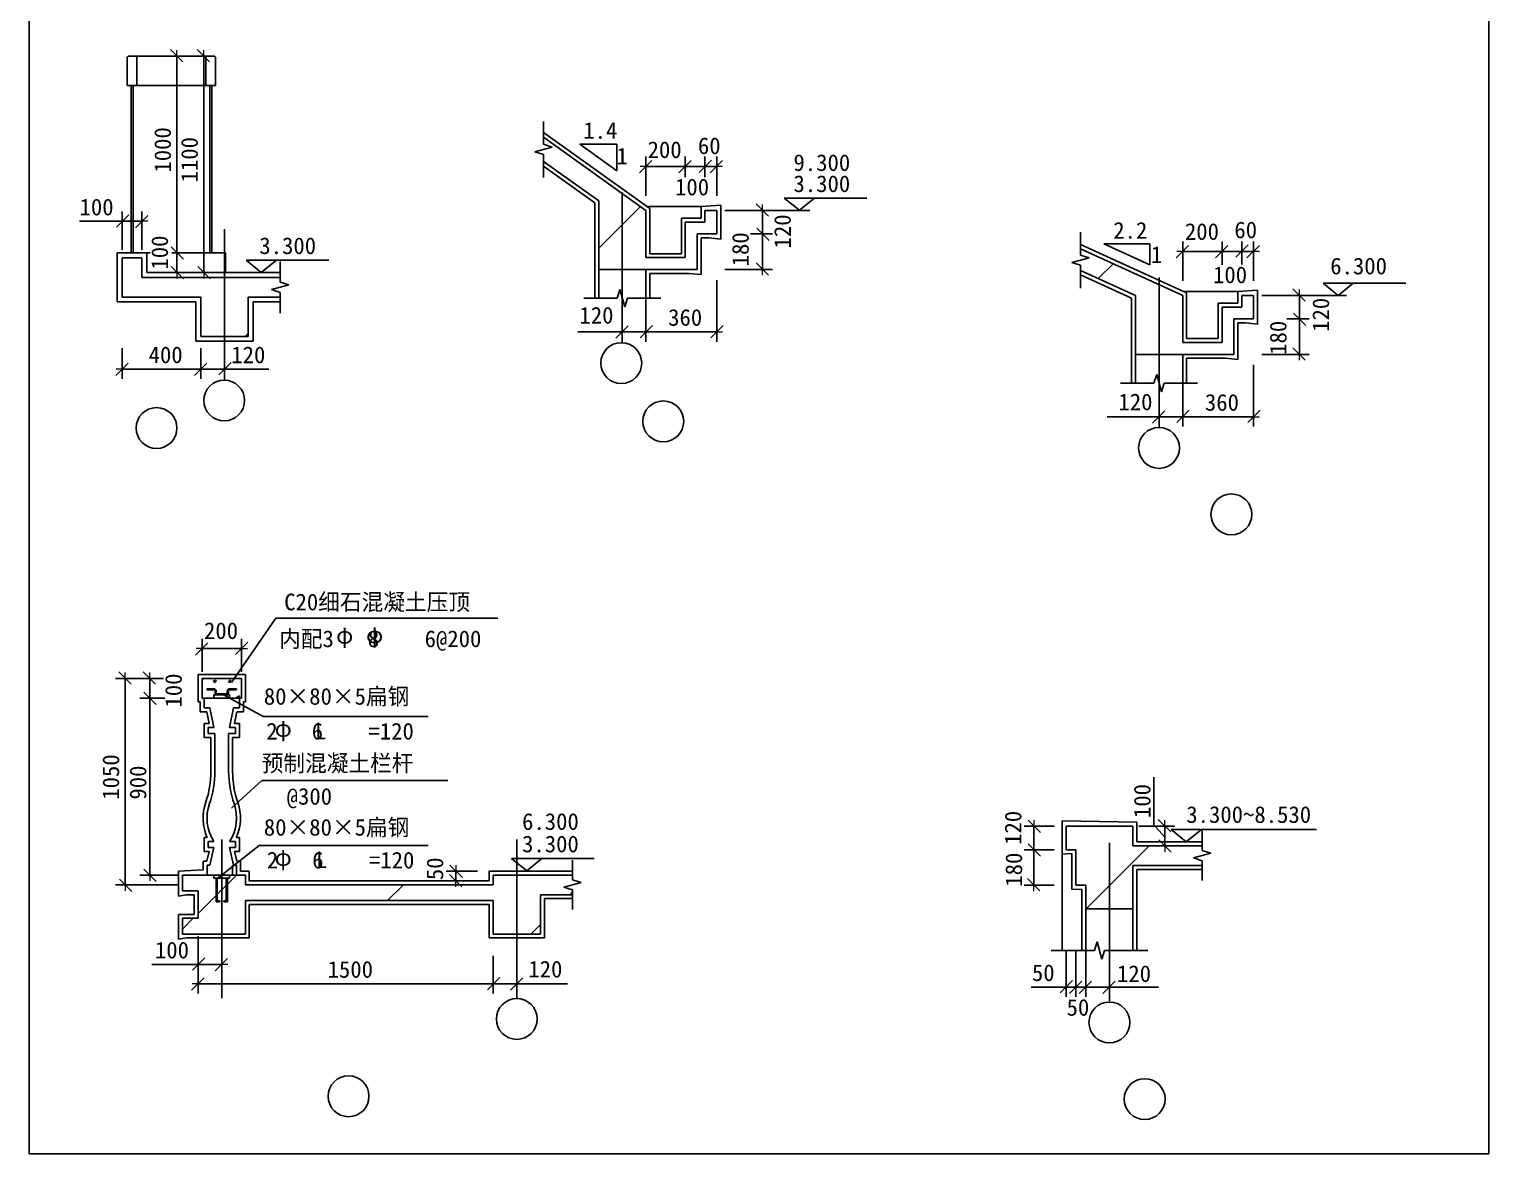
# Model space of a CAD drawing. Header units: metres. Extents: x 42631 to 79728, y 40814 to 92749.
# Drawn here: x 42631 to 79728, y 40814 to 69404 of the extents above; entities that cross this region are included whole.
import ezdxf

# ---------------------------------------------------------------- set-up
doc = ezdxf.new("R2010")
doc.units = ezdxf.units.M
for name, color, linetype in [('AXIS', 3, 'Continuous'), ('OTHER', 7, 'Continuous'), ('PUB_DIM', 3, 'Continuous'), ('Q', 4, 'Continuous')]:
    doc.layers.add(name, color=color, linetype=linetype)
pattern_1 = [(45, (0, 0), (-3367.6, 3367.6), [])]
pattern_2 = [(45, (0, 0), (-2245.06, 2245.06), [])]

# ---------------------------------------------------------------- blocks, each defined once
blk = doc.blocks.new('_DIMX')
at = {"lineweight": 15}
blk.add_line((-150, 0), (150, 0), dxfattribs=at)
blk.add_lwpolyline([(165.59, 164.67), (-148.14, -149.35)])

msp = doc.modelspace()

# ---------------------------------------------------------------- hatches: boundary and pattern name
h = msp.add_hatch()
h.set_pattern_fill('ANSI31', scale=3000)
h.paths.add_polyline_path([(57105.52, 65040.09), (57105.52, 63297.4), (57705.52, 63297.4), (57705.52, 65225.97), (55704.86, 66655.01), (55704.86, 66477.79), (55924.86, 66407.79), (55484.86, 66287.79), (55704.86, 66217.79), (55704.86, 66040.56)])
h.paths.add_polyline_path([(59605.52, 64197.4), (60105.52, 64197.4), (60105.52, 64797.4), (59805.52, 64797.4), (59805.52, 64497.4), (59305.52, 64497.4), (59305.52, 63597.4), (58305.52, 63597.4), (58305.52, 64797.4), (57705.52, 65225.97), (57705.52, 63297.4), (59605.52, 63297.4)])
h.paths.add_polyline_path([(57645.52, 62787.54), (57705.52, 62567.54), (57705.52, 63297.4), (57105.52, 63297.4), (57105.52, 62567.54), (57575.52, 62567.54)])
h.paths.add_polyline_path([(58305.52, 63297.4), (57705.52, 63297.4), (57705.52, 62567.54), (57765.52, 62347.54), (57835.52, 62567.54), (58305.52, 62567.54)])
h = msp.add_hatch()
h.set_pattern_fill('AN33C', scale=1500)
h.set_pattern_definition(pattern_1)
h.paths.add_polyline_path([(57705.52, 63297.4), (59605.52, 63297.4), (59605.52, 64197.4), (60105.52, 64197.4), (60105.52, 64797.4), (59805.52, 64797.4), (59805.52, 64497.4), (59305.52, 64497.4), (59305.52, 63597.4), (58305.52, 63597.4), (58305.52, 64797.4), (57705.52, 65225.97)])
h.paths.add_polyline_path([(57705.52, 65225.97), (55704.86, 66655.01), (55704.86, 66477.79), (55924.86, 66407.79), (55484.86, 66287.79), (55704.86, 66217.79), (55704.86, 66040.56), (57105.52, 65040.09), (57105.52, 63297.4), (57705.52, 63297.4)])
h = msp.add_hatch()
h.set_pattern_fill('AN33C', scale=1500)
h.set_pattern_definition(pattern_1)
h.paths.add_polyline_path([(71347.96, 62910.85), (69347.3, 63820.25), (69347.3, 63662.34), (69567.3, 63592.34), (69127.3, 63472.34), (69347.3, 63402.34), (69347.3, 63271.02), (70747.96, 62634.35), (70747.96, 61138.13), (71347.96, 61138.13)])
h.paths.add_polyline_path([(71947.96, 61438.13), (71947.96, 62638.13), (71347.96, 62910.85), (71347.96, 61138.13), (73247.96, 61138.13), (73247.96, 62038.13), (73747.96, 62038.13), (73747.96, 62638.13), (73447.96, 62638.13), (73447.96, 62338.13), (72947.96, 62338.13), (72947.96, 61438.13)])
h = msp.add_hatch()
h.set_pattern_fill('ANSI31', scale=3000)
h.paths.add_polyline_path([(69347.3, 63820.25), (69347.3, 63662.34), (69567.3, 63592.34), (69127.3, 63472.34), (69347.3, 63402.34), (69347.3, 63271.02), (70747.96, 62634.35), (70747.96, 61138.13), (71347.96, 61138.13), (71347.96, 62910.85)])
h.paths.add_polyline_path([(71947.96, 62638.13), (71347.96, 62910.85), (71347.96, 61138.13), (73247.96, 61138.13), (73247.96, 62038.13), (73747.96, 62038.13), (73747.96, 62638.13), (73447.96, 62638.13), (73447.96, 62338.13), (72947.96, 62338.13), (72947.96, 61438.13), (71947.96, 61438.13)])
h.paths.add_polyline_path([(71347.96, 61138.13), (71347.96, 60408.27), (71407.96, 60188.27), (71477.96, 60408.27), (71947.96, 60408.27), (71947.96, 61138.13)])
h.paths.add_polyline_path([(70747.96, 60408.27), (71217.96, 60408.27), (71287.96, 60628.27), (71347.96, 60408.27), (71347.96, 61138.13), (70747.96, 61138.13)])
h = msp.add_hatch()
h.set_pattern_fill('AN33C', scale=1500)
h.set_pattern_definition(pattern_1)
h.paths.add_polyline_path([(45494.9, 63094.08), (45494.9, 63594.08), (44994.9, 63594.08), (44994.9, 62594.08), (46994.9, 62594.08), (46994.9, 61594.08), (47594.9, 61594.08), (47594.9, 63094.08)])
h.paths.add_polyline_path([(47594.9, 63094.08), (47594.9, 61594.08), (48194.9, 61594.08), (48194.9, 62594.08), (49009.5, 62594.08), (49009.5, 62714.08), (48789.5, 62784.08), (49229.5, 62904.08), (49009.5, 62974.08), (49009.5, 63094.08), (48194.9, 63094.08)])
h = msp.add_hatch()
h.set_pattern_fill('ANSI31', scale=3000)
h.paths.add_polyline_path([(46994.9, 62594.08), (46994.9, 61594.08), (47594.9, 61594.08), (47594.9, 63094.08), (45494.9, 63094.08), (45494.9, 63594.08), (44994.9, 63594.08), (44994.9, 62594.08)])
h.paths.add_polyline_path([(47594.9, 61594.08), (48194.9, 61594.08), (48194.9, 62594.08), (49009.5, 62594.08), (49009.5, 62714.08), (48789.5, 62784.08), (49229.5, 62904.08), (49009.5, 62974.08), (49009.5, 63094.08), (48194.9, 63094.08), (47594.9, 63094.08)])
h = msp.add_hatch()
h.set_pattern_fill('ANSI31', scale=3000)
h.paths.add_polyline_path([(47025.38, 52901.43), (47025.38, 52401.43), (47325.38, 52401.43), (47325.38, 52481.23), (47410.92, 52481.23, -0.41), (47355.92, 52536.23), (47355.92, 52581.48, 0.41), (47330.92, 52606.48), (47150.5, 52606.48), (47150.5, 52636.48), (47330.92, 52636.48, -0.41), (47385.92, 52581.48), (47385.92, 52536.23, 0.41), (47410.92, 52511.23), (47639.84, 52511.23, 0.41), (47664.84, 52536.23), (47664.84, 52581.48, -0.41), (47719.84, 52636.48), (47900.26, 52636.48), (47900.26, 52606.48), (47719.84, 52606.48, 0.41), (47694.84, 52581.48), (47694.84, 52536.23, -0.41), (47639.84, 52481.23), (47725.38, 52481.23), (47725.38, 52401.43), (48025.38, 52401.43), (48025.38, 52901.43)])
h.paths.add_polyline_path([(47525.38, 46401.43), (48125.38, 46401.43), (48125.38, 47251.43), (54425.38, 47251.43), (54425.38, 46401.43), (55025.38, 46401.43), (55025.38, 47901.43), (54425.38, 47901.43), (54425.38, 47651.43), (48125.38, 47651.43), (48125.38, 47901.43), (47725.38, 47901.43), (47725.38, 47817.65), (47668.95, 47817.65), (47668.95, 47217.65), (47574, 47217.65), (47574, 47247.65), (47638.95, 47247.65), (47638.95, 47817.65), (47525.38, 47817.65)])
h.paths.add_polyline_path([(47525.38, 47817.65), (47411.81, 47817.65), (47411.81, 47247.65), (47476.76, 47247.65), (47476.76, 47217.65), (47381.81, 47217.65), (47381.81, 47817.65), (47325.38, 47817.65), (47325.38, 47901.43), (47150.38, 47901.43), (46925.38, 47901.43), (46525.38, 47901.43), (46525.38, 47501.43), (46925.38, 47501.43), (46925.38, 46801.43), (46525.38, 46801.43), (46525.38, 46401.43), (47525.38, 46401.43)])
h.paths.add_polyline_path([(55025.38, 46401.43), (55625.38, 46401.43), (55625.38, 47401.43), (56442.89, 47401.43), (56442.89, 47521.43), (56222.89, 47591.43), (56662.89, 47711.43), (56442.89, 47781.43), (56442.89, 47901.43), (55025.38, 47901.43)])
h = msp.add_hatch()
h.set_pattern_fill('ANSI31', scale=3000)
h.paths.add_polyline_path([(70683.94, 48144.63), (72439.68, 48144.63), (72439.68, 48264.63), (72219.68, 48334.63), (72659.68, 48454.63), (72439.68, 48524.63), (72439.68, 48644.63), (70683.94, 48644.63), (70683.94, 49144.63), (68983.94, 49144.63), (68983.94, 48544.63), (69233.94, 48544.63), (69233.94, 47644.63), (69483.94, 47644.63), (69483.94, 47044.63), (70683.94, 47044.63)])
h.paths.add_polyline_path([(69483.94, 47044.63), (69483.94, 45981.18), (69703.94, 45981.18), (69773.94, 46201.18), (69893.94, 45761.18), (69963.94, 45981.18), (70683.94, 45981.18), (70683.94, 47044.63)])
h = msp.add_hatch()
h.set_pattern_fill('AN33C', scale=1000)
h.set_pattern_definition(pattern_2)
h.paths.add_polyline_path([(69483.94, 47644.63), (69483.94, 47044.63), (70683.94, 47044.63), (70683.94, 48144.63), (72439.68, 48144.63), (72439.68, 48264.63), (72219.68, 48334.63), (72659.68, 48454.63), (72439.68, 48524.63), (72439.68, 48644.63), (70683.94, 48644.63), (70683.94, 49144.63), (68983.94, 49144.63), (68983.94, 48544.63), (69233.94, 48544.63), (69233.94, 47644.63)])
h.paths.add_polyline_path([(69483.94, 47044.63), (69483.94, 45981.18), (69703.94, 45981.18), (69773.94, 46201.18), (69893.94, 45761.18), (69963.94, 45981.18), (70683.94, 45981.18), (70683.94, 47044.63)])
h = msp.add_hatch()
h.set_pattern_fill('AN33C', scale=1000)
h.set_pattern_definition(pattern_2)
h.paths.add_polyline_path([(48125.38, 47651.43), (48125.38, 47901.43), (47725.38, 47901.43), (47725.38, 47817.65), (47668.95, 47817.65), (47668.95, 47217.65), (47574, 47217.65), (47574, 47247.65), (47638.95, 47247.65), (47638.95, 47817.65), (47525.38, 47817.65), (47525.38, 46401.43), (48125.38, 46401.43), (48125.38, 47251.43), (54425.38, 47251.43), (54425.38, 46401.43), (55025.38, 46401.43), (55025.38, 47901.43), (54425.38, 47901.43), (54425.38, 47651.43)])
h.paths.add_polyline_path([(55025.38, 47901.43), (55025.38, 46401.43), (55625.38, 46401.43), (55625.38, 47401.43), (56442.89, 47401.43), (56442.89, 47521.43), (56222.89, 47591.43), (56662.89, 47711.43), (56442.89, 47781.43), (56442.89, 47901.43)])
h.paths.add_polyline_path([(47525.38, 47817.65), (47411.81, 47817.65), (47411.81, 47247.65), (47476.76, 47247.65), (47476.76, 47217.65), (47381.81, 47217.65), (47381.81, 47817.65), (47325.38, 47817.65), (47325.38, 47901.43), (47150.38, 47901.43), (46925.38, 47901.43), (46525.38, 47901.43), (46525.38, 47501.43), (46925.38, 47501.43), (46925.38, 46801.43), (46525.38, 46801.43), (46525.38, 46401.43), (47525.38, 46401.43)])

# ---------------------------------------------------------------- linework, layer by layer
for p, q in [((45119.9, 68669.08), (45119.9, 67969.08)), ((47319.9, 68719.08), (45169.9, 68719.08)), ((45369.9, 68669.08), (45369.9, 67969.08)), ((47119.9, 68669.08), (47119.9, 67969.08)), ((47369.9, 68669.08), (47369.9, 67969.08)), ((45119.9, 67969.08), (47369.9, 67969.08)), ((45219.9, 67969.08), (45219.9, 63719.08)), ((45269.9, 67969.08), (45269.9, 63719.08)), ((47219.9, 67969.08), (47219.9, 63719.08)), ((47269.9, 67969.08), (47269.9, 63719.08)), ((58405.52, 64848.86), (55704.86, 66777.9)), ((58305.52, 64797.4), (55704.86, 66655.01)), ((55704.86, 66655.01), (58305.52, 64797.4)), ((56623.69, 66480.97), (57567.09, 66480.97)), ((57567.09, 65807.11), (56623.69, 66480.97)), ((57567.09, 66480.97), (57567.09, 65807.11)), ((57105.52, 65040.09), (55704.86, 66040.56)), ((57105.52, 65040.09), (55704.86, 66040.56)), ((57005.52, 64988.63), (55704.86, 65917.67)), ((57005.52, 62567.54), (57005.52, 64988.63)), ((57105.52, 62567.54), (57105.52, 65040.09)), ((57105.52, 63297.4), (57105.52, 65040.09)), ((59705.52, 64897.4), (60205.52, 64927.56)), ((60205.52, 64063.7), (60205.52, 64927.56)), ((58305.52, 64797.4), (58305.52, 63597.4)), ((58305.52, 64797.4), (58305.52, 63597.4)), ((59705.52, 64897.4), (58337.57, 64897.4)), ((58405.52, 64848.86), (58405.52, 63697.4)), ((59205.52, 64597.4), (59705.52, 64597.4)), ((59205.52, 63697.4), (59205.52, 64597.4)), ((59705.52, 64897.4), (59705.52, 64597.4)), ((60105.52, 64797.4), (59805.52, 64797.4)), ((59805.52, 64797.4), (59805.52, 64497.4)), ((59805.52, 64497.4), (59805.52, 64797.4)), ((59805.52, 64797.4), (60105.52, 64797.4)), ((60105.52, 64197.4), (60105.52, 64797.4)), ((60105.52, 64797.4), (60105.52, 64197.4)), ((59305.52, 63597.4), (59305.52, 64497.4)), ((59305.52, 64497.4), (59805.52, 64497.4)), ((59305.52, 63597.4), (59305.52, 64497.4)), ((59305.52, 64497.4), (59805.52, 64497.4)), ((59605.52, 64197.4), (60105.52, 64197.4)), ((59605.52, 63297.4), (59605.52, 64197.4)), ((60105.52, 64197.4), (59605.52, 64197.4)), ((59605.52, 64197.4), (59605.52, 63297.4)), ((59705.52, 64097.4), (59903.56, 64097.4)), ((59705.52, 63163.7), (59705.52, 64097.4)), ((60205.52, 64063.7), (59903.56, 64097.4)), ((72047.96, 62702.52), (69347.3, 63930.09)), ((71947.96, 62638.13), (69347.3, 63820.25)), ((69347.3, 63820.25), (71947.96, 62638.13)), ((69943.23, 63945.08), (71111.28, 63945.08)), ((71111.28, 63414.15), (69943.23, 63945.08)), ((71111.28, 63945.08), (71111.28, 63414.15)), ((44869.9, 63719.08), (45705.85, 63719.08)), ((44869.9, 62469.08), (44869.9, 63719.08)), ((44994.9, 63594.08), (45494.9, 63594.08)), ((44994.9, 62594.08), (44994.9, 63594.08)), ((45494.9, 63594.08), (44994.9, 63594.08)), ((44994.9, 63594.08), (44994.9, 62594.08)), ((45494.9, 63094.08), (45494.9, 63594.08)), ((45494.9, 63094.08), (45494.9, 63594.08)), ((45619.9, 63219.08), (45619.9, 63719.08)), ((46312.78, 63719.08), (47619.9, 63719.08)), ((47619.9, 63219.08), (47619.9, 63719.08)), ((58305.52, 63597.4), (59305.52, 63597.4)), ((58305.52, 63597.4), (59305.52, 63597.4)), ((58405.52, 63697.4), (59205.52, 63697.4)), ((49009.5, 63094.08), (45494.9, 63094.08)), ((49009.5, 63094.08), (45494.9, 63094.08)), ((49009.5, 63219.08), (45619.9, 63219.08)), ((57105.52, 63297.4), (59605.52, 63297.4)), ((59605.52, 63297.4), (57105.52, 63297.4)), ((57105.52, 63297.4), (57105.52, 62567.54)), ((58305.52, 63297.4), (58305.52, 62567.54)), ((58305.52, 63297.4), (58305.52, 62567.54)), ((58405.52, 63197.4), (59403.56, 63197.4)), ((58405.52, 63197.4), (58405.52, 62567.54)), ((59705.52, 63163.7), (59403.56, 63197.4)), ((70747.96, 62634.35), (69347.3, 63271.02)), ((70747.96, 62634.35), (69347.3, 63271.02)), ((70647.96, 62569.96), (69347.3, 63161.17)), ((73347.96, 62738.13), (71969.62, 62738.13)), ((72047.96, 62702.52), (72047.96, 61538.13)), ((73347.96, 62738.13), (73847.96, 62768.29)), ((73347.96, 62738.13), (73347.96, 62438.13)), ((73847.96, 61904.43), (73847.96, 62768.29)), ((44869.9, 62469.08), (46869.9, 62469.08)), ((44994.9, 62594.08), (46994.9, 62594.08)), ((44994.9, 62594.08), (46994.9, 62594.08)), ((46869.9, 61469.08), (46869.9, 62469.08)), ((46994.9, 61594.08), (46994.9, 62594.08)), ((46994.9, 62594.08), (46994.9, 61594.08)), ((48194.9, 62594.08), (49009.5, 62594.08)), ((48194.9, 62594.08), (48194.9, 61594.08)), ((48194.9, 61594.08), (48194.9, 62594.08)), ((48194.9, 62594.08), (49009.5, 62594.08)), ((48319.9, 62469.08), (49009.5, 62469.08)), ((48319.9, 62469.08), (48319.9, 61469.08)), ((70647.96, 60408.27), (70647.96, 62569.96)), ((70747.96, 60408.27), (70747.96, 62634.35)), ((70747.96, 61138.13), (70747.96, 62634.35)), ((71947.96, 62638.13), (71947.96, 61438.13)), ((71947.96, 62638.13), (71947.96, 61438.13)), ((72847.96, 62438.13), (73347.96, 62438.13)), ((72847.96, 61538.13), (72847.96, 62438.13)), ((72947.96, 61438.13), (72947.96, 62338.13)), ((72947.96, 62338.13), (73447.96, 62338.13)), ((72947.96, 61438.13), (72947.96, 62338.13)), ((72947.96, 62338.13), (73447.96, 62338.13)), ((73747.96, 62638.13), (73447.96, 62638.13)), ((73447.96, 62638.13), (73447.96, 62338.13)), ((73447.96, 62338.13), (73447.96, 62638.13)), ((73447.96, 62638.13), (73747.96, 62638.13)), ((73747.96, 62038.13), (73747.96, 62638.13)), ((73747.96, 62638.13), (73747.96, 62038.13)), ((73247.96, 62038.13), (73747.96, 62038.13)), ((73247.96, 61138.13), (73247.96, 62038.13)), ((73747.96, 62038.13), (73247.96, 62038.13)), ((73247.96, 62038.13), (73247.96, 61138.13)), ((48194.9, 61594.08), (46994.9, 61594.08)), ((46994.9, 61594.08), (48194.9, 61594.08)), ((73347.96, 61938.13), (73545.99, 61938.13)), ((73347.96, 61004.43), (73347.96, 61938.13)), ((73847.96, 61904.43), (73545.99, 61938.13)), ((48319.9, 61469.08), (46869.9, 61469.08)), ((71947.96, 61438.13), (72947.96, 61438.13)), ((71947.96, 61438.13), (72947.96, 61438.13)), ((72047.96, 61538.13), (72847.96, 61538.13)), ((70747.96, 61138.13), (73247.96, 61138.13)), ((73247.96, 61138.13), (70747.96, 61138.13)), ((70747.96, 61138.13), (70747.96, 60408.27)), ((71947.96, 61138.13), (71947.96, 60408.27)), ((71947.96, 61138.13), (71947.96, 60408.27)), ((72047.96, 61038.13), (73045.99, 61038.13)), ((72047.96, 61038.13), (72047.96, 60408.27)), ((73347.96, 61004.43), (73045.99, 61038.13)), ((48900.43, 54434.55), (47768.4, 52794.24)), ((54544.84, 54434.55), (48900.43, 54434.55)), ((46925.38, 53001.43), (48125.38, 53001.43)), ((46925.38, 52301.43), (46925.38, 53001.43)), ((47025.38, 52901.43), (48025.38, 52901.43)), ((47025.38, 52401.43), (47025.38, 52901.43)), ((48025.38, 52901.43), (47025.38, 52901.43)), ((47025.38, 52901.43), (47025.38, 52401.43)), ((47025.38, 52866.34), (47035.46, 52865.46)), ((47035.47, 52865.34), (47028.82, 52901.43)), ((47309.5, 52828.59), (47379.52, 52855.47)), ((47309.5, 52828.59), (47359.25, 52795.04)), ((47321.84, 52873.17), (47321.84, 52873.17)), ((47347.76, 52805.59), (47347.76, 52805.59)), ((47355.86, 52750.18), (47355.86, 52750.18)), ((47359.25, 52794.93), (47379.53, 52855.36)), ((47692.95, 52807.93), (47741.16, 52865.39)), ((47692.95, 52807.93), (47752.72, 52802.71)), ((47752.73, 52802.59), (47741.17, 52865.27)), ((47987.41, 52833.33), (47987.41, 52833.33)), ((48025.38, 52401.43), (48025.38, 52901.43)), ((48025.38, 52401.43), (48025.38, 52901.43)), ((48125.38, 52301.43), (48125.38, 53001.43)), ((47025.38, 52401.43), (48025.38, 52401.43)), ((47025.38, 52401.43), (48025.38, 52401.43)), ((47030.1, 52552.63), (47030.1, 52552.63)), ((47075.38, 52401.43), (47075.38, 52151.43)), ((47975.38, 52401.43), (47075.38, 52401.43)), ((47075.38, 52401.43), (47075.38, 52151.43)), ((47330.92, 52636.48), (47150.5, 52636.48)), ((47150.5, 52606.48), (47150.5, 52636.48)), ((47330.92, 52606.48), (47150.5, 52606.48)), ((47240.95, 52418.3), (47240.95, 52418.3)), ((47309.68, 52540.27), (47309.68, 52540.27)), ((47725.38, 52481.23), (47325.38, 52481.23)), ((47325.38, 52481.23), (47325.38, 52401.43)), ((47355.92, 52536.23), (47355.92, 52581.48)), ((47385.92, 52536.23), (47385.92, 52581.48)), ((47410.92, 52511.23), (47639.84, 52511.23)), ((48577.69, 51928.12), (47525.38, 52511.23)), ((47563.92, 52530.07), (47563.92, 52530.07)), ((47664.84, 52536.23), (47664.84, 52581.48)), ((47694.84, 52536.23), (47694.84, 52581.48)), ((47719.84, 52636.48), (47900.26, 52636.48)), ((47719.84, 52606.48), (47900.26, 52606.48)), ((47725.38, 52481.23), (47725.38, 52401.43)), ((47729.67, 52455.64), (47729.67, 52455.64)), ((47814.78, 52604.29), (47814.78, 52604.29)), ((47900.26, 52606.48), (47900.26, 52636.48)), ((47906.41, 52425.98), (47976.43, 52452.85)), ((47906.41, 52425.98), (47942.81, 52401.43)), ((47959.22, 52401.43), (47976.44, 52452.74)), ((47974.68, 52471.87), (47974.68, 52471.87)), ((47975.38, 52401.43), (47975.38, 52151.43)), ((47975.38, 52151.43), (47975.38, 52401.43)), ((46925.38, 52301.43), (46975.38, 52301.43)), ((46975.38, 52301.43), (46975.38, 52051.43)), ((46975.38, 52051.43), (47143.4, 52051.43)), ((47075.38, 52151.43), (47225.38, 52151.43)), ((47075.38, 52151.43), (47225.38, 52151.43)), ((47143.4, 52051.43), (47203.4, 51751.43)), ((47225.38, 52151.43), (47325.38, 51651.43)), ((47225.38, 52151.43), (47325.38, 51651.43)), ((47725.38, 51651.43), (47825.38, 52151.43)), ((47725.38, 51651.43), (47825.38, 52151.43)), ((47825.38, 52151.43), (47975.38, 52151.43)), ((47825.38, 52151.43), (47975.38, 52151.43)), ((47847.36, 51751.43), (47907.36, 52051.43)), ((47907.36, 52051.43), (48075.38, 52051.43)), ((48075.38, 52301.43), (48075.38, 52051.43)), ((48075.38, 52301.43), (48125.38, 52301.43)), ((47075.38, 51751.43), (47075.38, 51401.43)), ((47075.38, 51751.43), (47203.4, 51751.43)), ((47175.38, 51651.43), (47175.38, 51501.43)), ((47175.38, 51651.43), (47325.38, 51651.43)), ((47325.38, 51651.43), (47175.38, 51651.43)), ((47175.38, 51651.43), (47175.38, 51501.43)), ((47725.38, 51651.43), (47875.38, 51651.43)), ((47875.38, 51651.43), (47725.38, 51651.43)), ((47847.36, 51751.43), (47975.38, 51751.43)), ((47875.38, 51651.43), (47875.38, 51501.43)), ((47875.38, 51501.43), (47875.38, 51651.43)), ((47975.38, 51751.43), (47975.38, 51401.43)), ((52768.63, 51928.12), (48577.69, 51928.12)), ((47075.38, 51401.43), (47250.38, 51401.43)), ((47175.38, 51501.43), (47350.38, 51501.43)), ((47175.38, 51501.43), (47350.38, 51501.43)), ((47250.38, 51401.43), (47250.38, 50537.35)), ((47350.38, 51501.43), (47350.38, 50537.35)), ((47350.38, 51501.43), (47350.38, 50537.35)), ((47700.38, 51501.43), (47875.38, 51501.43)), ((47700.38, 51501.43), (47700.38, 50537.35)), ((47700.38, 50537.35), (47700.38, 51501.43)), ((47700.38, 51501.43), (47875.38, 51501.43)), ((47800.38, 51401.43), (47975.38, 51401.43)), ((47800.38, 51401.43), (47800.38, 50537.35)), ((48547.59, 50304.69), (47768.27, 49604.74)), ((53267.05, 50304.69), (48547.59, 50304.69)), ((71217.43, 49180.34), (71217.43, 50387.14)), ((70783.94, 49244.63), (68883.94, 49277.74)), ((68883.94, 45981.18), (68883.94, 49277.74)), ((68983.94, 48544.63), (68983.94, 49144.63)), ((68983.94, 49144.63), (70683.94, 49144.63)), ((70683.94, 49144.63), (68983.94, 49144.63)), ((68983.94, 49144.63), (68983.94, 48544.63)), ((70683.94, 48644.63), (70683.94, 49144.63)), ((70683.94, 48644.63), (70683.94, 49144.63)), ((70783.94, 48744.63), (70783.94, 49244.63)), ((71484.12, 48874.73), (71217.43, 49180.34)), ((47075.38, 48851.43), (47157.92, 48851.43)), ((47075.38, 48851.43), (47075.38, 48501.43)), ((47175.38, 48751.43), (47175.38, 48601.43)), ((47175.38, 48751.43), (47325.38, 48751.43)), ((47325.38, 48751.43), (47175.38, 48751.43)), ((47175.38, 48751.43), (47175.38, 48601.43)), ((47175.38, 48601.43), (47325.38, 48601.43)), ((47175.38, 48601.43), (47325.38, 48601.43)), ((47225.38, 48151.43), (47325.38, 48601.43)), ((47325.38, 48601.43), (47225.38, 48151.43)), ((48477.69, 48650.13), (47425.38, 47817.65)), ((47725.38, 48751.43), (47875.38, 48751.43)), ((47875.38, 48751.43), (47725.38, 48751.43)), ((47725.38, 48601.43), (47875.38, 48601.43)), ((47725.38, 48601.43), (47825.38, 48151.43)), ((47825.38, 48151.43), (47725.38, 48601.43)), ((47725.38, 48601.43), (47875.38, 48601.43)), ((47875.38, 48751.43), (47875.38, 48601.43)), ((47875.38, 48601.43), (47875.38, 48751.43)), ((47892.83, 48851.43), (47975.38, 48851.43)), ((47975.38, 48851.43), (47975.38, 48501.43)), ((52770, 48650.13), (48477.69, 48650.13)), ((70683.94, 48644.63), (72439.68, 48644.63)), ((72439.68, 48644.63), (70683.94, 48644.63)), ((70783.94, 48744.63), (72439.68, 48744.63)), ((47050.38, 48251.43), (47145.16, 48251.43)), ((47050.38, 48251.43), (47050.38, 48031.45)), ((47075.38, 48501.43), (47200.72, 48501.43)), ((47145.16, 48251.43), (47200.72, 48501.43)), ((47850.04, 48501.43), (47905.6, 48251.43)), ((47850.04, 48501.43), (47975.38, 48501.43)), ((47905.6, 48251.43), (48000.38, 48251.43)), ((48000.38, 48251.43), (48000.38, 48001.43)), ((69133.94, 48444.63), (68883.94, 48430.15)), ((68983.94, 48544.63), (69233.94, 48544.63)), ((68983.94, 48544.63), (69233.94, 48544.63)), ((69133.94, 47544.63), (69133.94, 48444.63)), ((69233.94, 47644.63), (69233.94, 48544.63)), ((69233.94, 48544.63), (69233.94, 47644.63)), ((46425.38, 48001.43), (47050.38, 48031.45)), ((46425.38, 47368.04), (46425.38, 48001.43)), ((48125.38, 47901.43), (46525.38, 47901.43)), ((46525.38, 47901.43), (46525.38, 47501.43)), ((46925.38, 47901.43), (46525.38, 47901.43)), ((46525.38, 47901.43), (46525.38, 47501.43)), ((48125.38, 47901.43), (46925.38, 47901.43)), ((46925.38, 47901.43), (46925.38, 47901.43)), ((47150.38, 48151.43), (47225.38, 48151.43)), ((47225.38, 48151.43), (47150.38, 48151.43)), ((47150.38, 48151.43), (47150.38, 47901.43)), ((47150.38, 47901.43), (47900.38, 47901.43)), ((47325.38, 47901.43), (47325.38, 47817.65)), ((47725.38, 47901.43), (47725.38, 47817.65)), ((47800.38, 48151.43), (47800.38, 47901.43)), ((47825.38, 48151.43), (47900.38, 48151.43)), ((47900.38, 48151.43), (47825.38, 48151.43)), ((47900.38, 47901.43), (47900.38, 48151.43)), ((48000.38, 48001.43), (48225.38, 48001.43)), ((48125.38, 47651.43), (48125.38, 47901.43)), ((48125.38, 47651.43), (48125.38, 47901.43)), ((48225.38, 47751.43), (48225.38, 48001.43)), ((54325.38, 47751.43), (54325.38, 48001.43)), ((54325.38, 48001.43), (56442.89, 48001.43)), ((54425.38, 47651.43), (54425.38, 47901.43)), ((56442.89, 47901.43), (54425.38, 47901.43)), ((56442.89, 47901.43), (54425.38, 47901.43)), ((54425.38, 47901.43), (54425.38, 47651.43)), ((70683.94, 48144.63), (72439.68, 48144.63)), ((70683.94, 45981.18), (70683.94, 48144.63)), ((70683.94, 45981.18), (70683.94, 48144.63)), ((70683.94, 48144.63), (72439.68, 48144.63)), ((70783.94, 48044.63), (72439.68, 48044.63)), ((70783.94, 45981.18), (70783.94, 48044.63)), ((46925.38, 47501.43), (46525.38, 47501.43)), ((46525.38, 47501.43), (46925.38, 47501.43)), ((46925.38, 46801.43), (46925.38, 47501.43)), ((46925.38, 47501.43), (46925.38, 46801.43)), ((47325.38, 47817.65), (47725.38, 47817.65)), ((47381.81, 47817.65), (47381.81, 47217.65)), ((47411.81, 47817.65), (47411.81, 47247.65)), ((47638.95, 47817.65), (47638.95, 47247.65)), ((47668.95, 47817.65), (47668.95, 47217.65)), ((54425.38, 47651.43), (48125.38, 47651.43)), ((54425.38, 47651.43), (48125.38, 47651.43)), ((54325.38, 47751.43), (48225.38, 47751.43)), ((69383.94, 47544.63), (69133.94, 47530.15)), ((69233.94, 47644.63), (69483.94, 47644.63)), ((69233.94, 47644.63), (69483.94, 47644.63)), ((69383.94, 45981.18), (69383.94, 47544.63)), ((69483.94, 45981.18), (69483.94, 47644.63)), ((69483.94, 47644.63), (69483.94, 45981.18)), ((46425.38, 47368.04), (46632.28, 47401.43)), ((46825.38, 47401.43), (46632.28, 47401.43)), ((46825.38, 46901.43), (46825.38, 47401.43)), ((47381.81, 47217.65), (47476.76, 47217.65)), ((47411.81, 47247.65), (47476.76, 47247.65)), ((47476.76, 47217.65), (47476.76, 47247.65)), ((47638.95, 47247.65), (47574, 47247.65)), ((47574, 47217.65), (47574, 47247.65)), ((47668.95, 47217.65), (47574, 47217.65)), ((54425.38, 47251.43), (48125.38, 47251.43)), ((48125.38, 47251.43), (48125.38, 46401.43)), ((48125.38, 46401.43), (48125.38, 47251.43)), ((48125.38, 47251.43), (54425.38, 47251.43)), ((48225.38, 47151.43), (48225.38, 46301.43)), ((54325.38, 47151.43), (48225.38, 47151.43)), ((54325.38, 46301.43), (54325.38, 47151.43)), ((54425.38, 46401.43), (54425.38, 47251.43)), ((54425.38, 47251.43), (54425.38, 46401.43)), ((55625.38, 47401.43), (56442.89, 47401.43)), ((55625.38, 47401.43), (55625.38, 46401.43)), ((55625.38, 46401.43), (55625.38, 47401.43)), ((55625.38, 47401.43), (56442.89, 47401.43)), ((55725.38, 47301.43), (56442.89, 47301.43)), ((55725.38, 47301.43), (55725.38, 46301.43)), ((46425.38, 46268.04), (46425.38, 46901.43)), ((46825.38, 46901.43), (46425.38, 46901.43)), ((46925.38, 46801.43), (46525.38, 46801.43)), ((46525.38, 46401.43), (46525.38, 46801.43)), ((46925.38, 46801.43), (46525.38, 46801.43)), ((46525.38, 46801.43), (46525.38, 46401.43)), ((70683.94, 47044.63), (69483.94, 47044.63)), ((69483.94, 47044.63), (70683.94, 47044.63)), ((48125.38, 46401.43), (46525.38, 46401.43)), ((46525.38, 46401.43), (48125.38, 46401.43)), ((54425.38, 46401.43), (55625.38, 46401.43)), ((54425.38, 46401.43), (55625.38, 46401.43)), ((46425.38, 46268.04), (46632.28, 46301.43)), ((48225.38, 46301.43), (46632.28, 46301.43)), ((54325.38, 46301.43), (55725.38, 46301.43))]:
    msp.add_line(p, q)
msp.add_lwpolyline([(79728.36, 92748.7), (79728.36, 40814.46), (42630.55, 40814.46), (42630.55, 92748.7)], close=True)
for centre in [(57679.09, 60915.25), (47587.36, 59964.69), (45867.85, 59264.69), (58746.3, 59433.65), (71346.43, 58759.59), (73186.01, 57070.57), (55023.64, 44242.31), (70085.8, 44153.52), (50747.47, 42277.32), (70981.98, 42205.1)]:
    msp.add_circle(centre, 519.3)
for centre, radius, start, end in [((45169.9, 68669.08), 50, 90, 180), ((45319.9, 68669.08), 50, 0, 90), ((47169.9, 68669.08), 50, 90, 180), ((47319.9, 68669.08), 50, 0, 90), ((47330.92, 52581.48), 55, 0, 90), ((47330.92, 52581.48), 25, 0, 90), ((47410.92, 52536.23), 55, 180, 270), ((47410.92, 52536.23), 25, 180, 270), ((47639.84, 52536.23), 55, 270, 0), ((47639.84, 52536.23), 25, 270, 0), ((47719.84, 52581.48), 55, 90, 180), ((47719.84, 52581.48), 25, 90, 180), ((44850.38, 50537.35), 2400, 340.85, 0), ((44850.38, 50537.35), 2500, 340.85, 0), ((44850.38, 50537.35), 2500, 340.85, 0), ((50200.38, 50537.35), 2500, 180, 199.15), ((50200.38, 50537.35), 2500, 180, 199.15), ((50200.38, 50537.35), 2400, 180, 199.15), ((48266.45, 49351.43), 1216.07, 160.85, 204.28), ((48266.45, 49351.43), 1116.07, 160.85, 212.52), ((48266.45, 49351.43), 1116.07, 160.85, 212.52), ((46784.31, 49351.43), 1116.07, 327.48, 19.15), ((46784.31, 49351.43), 1116.07, 327.48, 19.15), ((46784.31, 49351.43), 1216.07, 335.72, 19.15)]:
    msp.add_arc(centre, radius, start, end)
at = {"layer": 'AXIS'}
for p, q in [((57705.52, 61439.56), (57705.52, 65248.99)), ((47594.9, 60487.6), (47594.9, 64316.82)), ((71347.96, 59280.29), (71347.96, 63089.72)), ((47525.38, 44773.69), (47525.38, 48800.62)), ((55025.38, 44773.69), (55025.38, 48800.62)), ((70083.94, 44692.62), (70083.94, 48719.55))]:
    msp.add_line(p, q, dxfattribs=at)
at = {"layer": 'OTHER'}
for p, q in [((55704.86, 66477.79), (55704.86, 67057.9)), ((55484.86, 66287.79), (55924.86, 66407.79)), ((55924.86, 66407.79), (55704.86, 66477.79)), ((55704.86, 66217.79), (55484.86, 66287.79)), ((55704.86, 65637.67), (55704.86, 66217.79)), ((69347.3, 63662.34), (69347.3, 64242.46)), ((49009.5, 62974.08), (49009.5, 63499.08)), ((69127.3, 63472.34), (69567.3, 63592.34)), ((69347.3, 63402.34), (69127.3, 63472.34)), ((69567.3, 63592.34), (69347.3, 63662.34)), ((69347.3, 62822.23), (69347.3, 63402.34)), ((48789.5, 62784.08), (49229.5, 62904.08)), ((49009.5, 62714.08), (48789.5, 62784.08)), ((49229.5, 62904.08), (49009.5, 62974.08)), ((49009.5, 62189.08), (49009.5, 62714.08)), ((57575.52, 62567.54), (57645.52, 62787.54)), ((57645.52, 62787.54), (57765.52, 62347.54)), ((56725.52, 62567.54), (57575.52, 62567.54)), ((57765.52, 62347.54), (57835.52, 62567.54)), ((57835.52, 62567.54), (58685.52, 62567.54)), ((71217.96, 60408.27), (71287.96, 60628.27)), ((71287.96, 60628.27), (71407.96, 60188.27)), ((70367.96, 60408.27), (71217.96, 60408.27)), ((71407.96, 60188.27), (71477.96, 60408.27)), ((71477.96, 60408.27), (72327.96, 60408.27)), ((72439.68, 48524.63), (72439.68, 49024.63)), ((56442.89, 47781.43), (56442.89, 48281.43)), ((72219.68, 48334.63), (72659.68, 48454.63)), ((72439.68, 48264.63), (72219.68, 48334.63)), ((72659.68, 48454.63), (72439.68, 48524.63)), ((72439.68, 47764.63), (72439.68, 48264.63)), ((56222.89, 47591.43), (56662.89, 47711.43)), ((56442.89, 47521.43), (56222.89, 47591.43)), ((56662.89, 47711.43), (56442.89, 47781.43)), ((56442.89, 47021.43), (56442.89, 47521.43)), ((69703.94, 45981.18), (69773.94, 46201.18)), ((69773.94, 46201.18), (69893.94, 45761.18)), ((68603.94, 45981.18), (69703.94, 45981.18)), ((69893.94, 45761.18), (69963.94, 45981.18)), ((69963.94, 45981.18), (71063.94, 45981.18))]:
    msp.add_line(p, q, dxfattribs=at)
at = {"layer": 'PUB_DIM'}
for p, q in [((45757.14, 68719.08), (46635.59, 68719.08)), ((45919.9, 68719.08), (47317.13, 68719.08)), ((46385.59, 63720.08), (46385.59, 68718.08)), ((47067.13, 63220.08), (47067.13, 68718.08)), ((58305.52, 65166.65), (58305.52, 66163.5)), ((59305.52, 65638.64), (59305.52, 66163.5)), ((59305.52, 65667.03), (59305.52, 66163.5)), ((59805.52, 65638.64), (59805.52, 66163.5)), ((60105.52, 65166.65), (60105.52, 66163.5)), ((59304.52, 65913.5), (58306.52, 65913.5)), ((59804.52, 65913.5), (59306.52, 65913.5)), ((59804.52, 65913.5), (59803.52, 65913.5)), ((60105.52, 65913.5), (59805.52, 65913.5)), ((60106.52, 65913.5), (60107.52, 65913.5)), ((62204.97, 64799.43), (61821.12, 65111.7)), ((63920.59, 65111.7), (61821.12, 65111.7)), ((62588.81, 65111.7), (62204.97, 64799.43)), ((44994.9, 63797.65), (44994.9, 64769.91)), ((45494.9, 63797.65), (45494.9, 64769.91)), ((60314.96, 64797.4), (61521.27, 64797.4)), ((61271.27, 64198.4), (61271.27, 64796.4)), ((61521.27, 64797.4), (62471.24, 64797.4)), ((45494.9, 64519.91), (43907, 64519.91)), ((44993.9, 64519.91), (44992.9, 64519.91)), ((45495.9, 64519.91), (45496.9, 64519.91)), ((60963.68, 64197.4), (61521.27, 64197.4)), ((61049.78, 64197.4), (61521.27, 64197.4)), ((61271.27, 64198.4), (61271.27, 64199.4)), ((61271.27, 63297.4), (61271.27, 64197.4)), ((71947.96, 63007.38), (71947.96, 64004.23)), ((72947.96, 63415.57), (72947.96, 64004.23)), ((72947.96, 63458.25), (72947.96, 64004.23)), ((73447.96, 63422.68), (73447.96, 64004.23)), ((73747.96, 63007.38), (73747.96, 64004.23)), ((46257.99, 63719.08), (46635.59, 63719.08)), ((46277.87, 63719.08), (46634.9, 63719.08)), ((46384.9, 63220.08), (46384.9, 63718.08)), ((48530.17, 63216.94), (48146.32, 63529.21)), ((50245.79, 63529.21), (48146.32, 63529.21)), ((48914.01, 63529.21), (48530.17, 63216.94)), ((72946.96, 63754.23), (71948.96, 63754.23)), ((73446.96, 63754.23), (72948.96, 63754.23)), ((73446.96, 63754.23), (73445.96, 63754.23)), ((73747.96, 63754.23), (73447.96, 63754.23)), ((73748.96, 63754.23), (73749.96, 63754.23)), ((45754.12, 63219.08), (46634.9, 63219.08)), ((45919.9, 63219.08), (47317.13, 63219.08)), ((60314.96, 63297.4), (61521.27, 63297.4)), ((61271.27, 63296.4), (61271.27, 63295.4)), ((57705.53, 62849.79), (57705.53, 61460.29)), ((58305.53, 63026.64), (58305.53, 61460.29)), ((58305.53, 62849.79), (58305.53, 61460.29)), ((60105.53, 63026.64), (60105.53, 61460.29)), ((75901.02, 62638.12), (75517.17, 62950.39)), ((77616.64, 62950.39), (75517.17, 62950.39)), ((76284.86, 62950.39), (75901.02, 62638.12)), ((73957.4, 62638.13), (75163.71, 62638.13)), ((74913.71, 62039.13), (74913.71, 62637.13)), ((75163.71, 62638.13), (76113.68, 62638.13)), ((74595.05, 62038.13), (75163.71, 62038.13)), ((74673.71, 62038.13), (75163.71, 62038.13)), ((74913.71, 62039.13), (74913.71, 62040.13)), ((74913.71, 61138.13), (74913.71, 62038.13)), ((58304.53, 61710.29), (56572.93, 61710.29)), ((60104.53, 61710.29), (58306.53, 61710.29)), ((44994.9, 61294.08), (44994.9, 60512.83)), ((46994.9, 61294.08), (46994.9, 60512.83)), ((46994.9, 61294.08), (46994.9, 60512.83)), ((47594.9, 61294.08), (47594.9, 60512.83)), ((71947.96, 60867.37), (71947.96, 59301.02)), ((73747.96, 60867.37), (73747.96, 59301.02)), ((73957.4, 61138.13), (75163.71, 61138.13)), ((74913.71, 61137.13), (74913.71, 61136.13)), ((44995.9, 60762.83), (46993.9, 60762.83)), ((46995.9, 60762.83), (48725.08, 60762.83)), ((71347.96, 60690.52), (71347.96, 59301.02)), ((71947.96, 60690.52), (71947.96, 59301.02)), ((71946.96, 59551.02), (70029.44, 59551.02)), ((73746.96, 59551.02), (71948.96, 59551.02)), ((47025.37, 53065.12), (47025.37, 53905.99)), ((48025.37, 53065.12), (48025.37, 53905.99)), ((48024.37, 53655.99), (47026.37, 53655.99)), ((46044.91, 52901.42), (44821.4, 52901.42)), ((45071.4, 52900.42), (45071.4, 47652.42)), ((46018.56, 52901.43), (45445.09, 52901.43)), ((45695.09, 52900.43), (45695.09, 52402.43)), ((46077.85, 52401.43), (45445.09, 52401.43)), ((46058.09, 52401.43), (45445.09, 52401.43)), ((45695.09, 52400.43), (45695.09, 47902.43)), ((68683.94, 49144.63), (67916.93, 49144.63)), ((68166.93, 49145.63), (68166.93, 49146.63)), ((68166.93, 49144.63), (68166.93, 48544.63)), ((70836.46, 49144.63), (71743.24, 49144.63)), ((71493.24, 48645.63), (71493.24, 49143.63)), ((72038.98, 48746.04), (71655.13, 49058.31)), ((75352.1, 49058.31), (71655.13, 49058.31)), ((72422.82, 49058.31), (72038.98, 48746.04)), ((70836.46, 48644.63), (71743.24, 48644.63)), ((55276.57, 48006.4), (54892.73, 48318.67)), ((56992.2, 48318.67), (54892.73, 48318.67)), ((55660.42, 48318.67), (55276.57, 48006.4)), ((68683.94, 48544.63), (67916.93, 48544.63)), ((68683.94, 48544.63), (67916.93, 48544.63)), ((68166.93, 48545.63), (68166.93, 48546.63)), ((68166.93, 48544.63), (68166.93, 47644.63)), ((68166.93, 48543.63), (68166.93, 48542.63)), ((46440.97, 47901.43), (45445.09, 47901.43)), ((54025.38, 48001.43), (53224.89, 48001.43)), ((53474.89, 48002.43), (53474.89, 48003.43)), ((53474.89, 48001.43), (53474.89, 47751.43)), ((46401.99, 47651.42), (44821.4, 47651.42)), ((54025.38, 47751.43), (53224.89, 47751.43)), ((53474.89, 47750.43), (53474.89, 47749.43)), ((68683.94, 47644.63), (67916.93, 47644.63)), ((68166.93, 47643.63), (68166.93, 47642.63)), ((46925.38, 46345.85), (46925.38, 45380.49)), ((47525.38, 46345.85), (47525.38, 45380.49)), ((45744.97, 45630.49), (47525.38, 45630.49)), ((46924.38, 45630.49), (46923.38, 45630.49)), ((46925.38, 45851.43), (46925.38, 44886.07)), ((47526.38, 45630.49), (47527.38, 45630.49)), ((54425.38, 45851.43), (54425.38, 44886.07)), ((54425.38, 45851.43), (54425.38, 44886.07)), ((55025.38, 45851.43), (55025.38, 44886.07)), ((68983.93, 45962.4), (68983.93, 44805)), ((69233.93, 45962.4), (69233.93, 44805)), ((69233.93, 45962.4), (69233.93, 44805)), ((69483.93, 45962.4), (69483.93, 44805)), ((69483.94, 45770.35), (69483.94, 44805)), ((70083.94, 45770.35), (70083.94, 44805)), ((46926.38, 45136.07), (54424.38, 45136.07)), ((54424.38, 45136.07), (54423.38, 45136.07)), ((54425.38, 45136.07), (56312.76, 45136.07)), ((55026.38, 45136.07), (55027.38, 45136.07)), ((69233.93, 45055), (68097.37, 45055)), ((68982.93, 45055), (68981.93, 45055)), ((69232.93, 45055), (69231.93, 45055)), ((69483.93, 45055), (69233.93, 45055)), ((69234.93, 45055), (69235.93, 45055)), ((69482.94, 45055), (69481.94, 45055)), ((69483.94, 45055), (71333.95, 45055)), ((69484.93, 45055), (69485.93, 45055)), ((70084.94, 45055), (70085.94, 45055))]:
    msp.add_line(p, q, dxfattribs=at)

# ---------------------------------------------------------------- block references
for p, rotation in [((46385.59, 68719.08), 90), ((47067.13, 68719.08), 90), ((58305.52, 65913.5), 180), ((59305.52, 65913.5), 180), ((60105.52, 65913.5), 180), ((61271.27, 64797.4), 90), ((45494.9, 64519.91), 180), ((61271.27, 64197.4), 270), ((46385.59, 63719.08), 270), ((71947.96, 63754.23), 180), ((72947.96, 63754.23), 180), ((73747.96, 63754.23), 180), ((61271.27, 63297.4), 90), ((46384.9, 63219.08), 270), ((47067.13, 63219.08), 270), ((74913.71, 62638.13), 90), ((74913.71, 62038.13), 270), ((57705.53, 61710.29), 180), ((74913.71, 61138.13), 90), ((44994.9, 60762.83), 180), ((46994.9, 60762.83), 180), ((71347.96, 59551.02), 180), ((47025.37, 53655.99), 180), ((45071.4, 52901.42), 90), ((45695.09, 52901.43), 90), ((45695.09, 52401.43), 270), ((68166.93, 49144.63), 270), ((71493.24, 49144.63), 90), ((68166.93, 48544.63), 270), ((71493.24, 48644.63), 270), ((45695.09, 47901.43), 270), ((53474.89, 47751.43), 90), ((53474.89, 48001.43), 270), ((45071.4, 47651.42), 270), ((68166.93, 47644.63), 90), ((47525.38, 45630.49), 180), ((46925.38, 45136.07), 180), ((55025.38, 45136.07), 180), ((69233.93, 45055), 180), ((69483.93, 45055), 180), ((70083.94, 45055), 180)]:
    msp.add_blockref('_DIMX', p, dxfattribs=dict(at, rotation=rotation))
for p in [(59805.52, 65913.5), (44994.9, 64519.91), (73447.96, 63754.23), (58305.53, 61710.29), (60105.53, 61710.29), (47594.9, 60762.83), (71947.96, 59551.02), (73747.96, 59551.02), (48025.37, 53655.99), (46925.38, 45630.49), (54425.38, 45136.07), (54425.38, 45136.07), (68983.93, 45055)]:
    msp.add_blockref('_DIMX', p, dxfattribs=at)

# ---------------------------------------------------------------- texts
for s, p in [('1000', (46233.86, 65758.68)), ('1100', (46915.4, 65508.68)), ('120', (61989.17, 63830.17)), ('180', (60918.65, 63375.61)), ('100', (46158.51, 63292.98)), ('120', (75670.06, 61709.7)), ('180', (74586.03, 61125.98)), ('100', (46509.89, 52159.04)), ('1050', (44917.07, 49816.02)), ('900', (45606.35, 49819.34)), ('100', (71130.59, 49350.27)), ('120', (67847.13, 48668.08)), ('50', (53153.94, 47771.56)), ('180', (67866.14, 47605.36))]:
    msp.add_text(s, height=424, rotation=90).set_placement(p)
for s, p in [('200', (58348.36, 66127.72)), ('60', (59626.86, 66229.08)), ('100', (59046.04, 65181.02)), ('100', (43910.66, 64671.64)), ('200', (72004.43, 64047.68)), ('60', (73261.72, 64090.02)), ('100', (72719.52, 62947.26)), ('120', (56615.76, 61920.16)), ('360', (58869.98, 61863.76)), ('400', (45666.29, 60914.56)), ('120', (47767.82, 60913.7)), ('120', (70314.43, 59717.11)), ('360', (72512.42, 59704.49)), ('C20细石混凝土压顶', (49111.33, 54630.82)), ('200', (47073.2, 53901.4)), ('内配3   8    6@200', (48982.84, 53695.39)), ('80×80×5扁钢', (48594.07, 52231.18)), ('2   6    =120 ', (48657.51, 51345.92)), ('L', (49896.4, 51347.09)), ('预制混凝土栏杆', (48538.53, 50531.35)), ('@300', (49175.09, 49689.71)), ('80×80×5扁钢', (48594.07, 48903.07)), ('2   6    =120', (48670.04, 48068.41)), ('L', (49923.32, 48076.52)), ('100', (45827.03, 45781.36)), ('1500', (50214.97, 45290.4)), ('120', (55317.34, 45297.25)), ('50', (68116.19, 45205.86)), ('120', (70277.95, 45182.26)), ('50', (68997.37, 44324.78))]:
    msp.add_text(s, height=424).set_placement(p)
for s, p in [('1.4', (56714.4, 66618)), ('1', (57557.14, 65966.56)), ('9.300', (62055.53, 65799.69)), ('3.300', (62055.53, 65264.37)), ('2.2', (70183.12, 64077.65)), ('3.300', (48480.11, 63686.96)), ('1', (71138.62, 63462.08)), ('6.300', (75697.97, 63171.91)), ('6.300', (55157.62, 49049.7)), ('3.300~8.530', (72039.65, 49227.25)), ('3.300', (55157.62, 48479.52))]:
    msp.add_text(s, height=424, dxfattribs=at).set_placement(p)
at = {"layer": 'Q'}
for p in [(50430.68, 53785.75), (51191.28, 53794.58), (48868.74, 51415.92), (48867.19, 48137.3)]:
    msp.add_text('φ', height=424, dxfattribs=at).set_placement(p)

doc.saveas('drawing.dxf')
